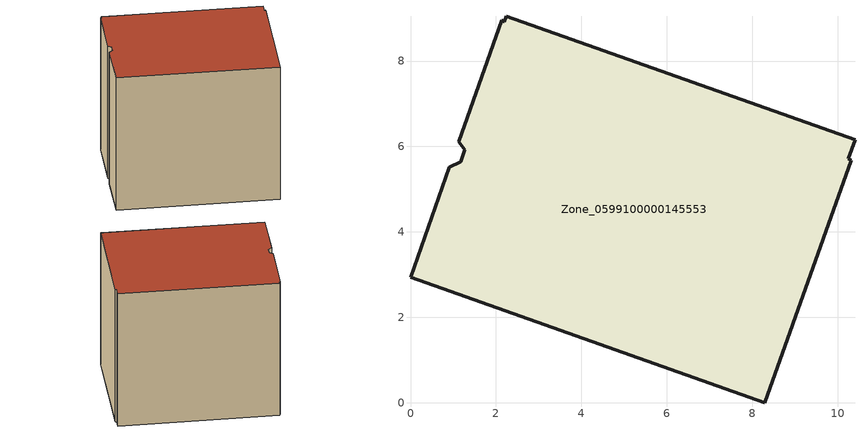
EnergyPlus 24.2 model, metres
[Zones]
Zone_0599100000145553
 floor ground (C_G): 10.41,6.16 10.25,5.71 10.32,5.68 8.3,0 0,2.94 0.91,5.51 1.18,5.64 1.26,5.92 1.13,6.11 2.14,8.95 2.2,8.93 2.24,9.05 z0.44
 wall outside (C_F): 8.3,0 10.32,5.68 10.25,5.71 10.41,6.16 2.24,9.05 2.2,8.93 2.14,8.95 1.13,6.11 1.26,5.92 1.18,5.64 0.91,5.51 0,2.94 8.3,0 z0.44:8.56
 roof outside (C_R): 10.25,5.71 10.41,6.16 2.24,9.05 2.2,8.93 2.14,8.95 1.13,6.11 1.26,5.92 1.18,5.64 0.91,5.51 0,2.94 8.3,0 10.32,5.68 z8.56
[BUILDING]
Pand.0599100000145553: North Axis=0; Terrain=City; Loads Convergence Tolerance Value=0.04; Temperature Convergence Tolerance Value=0.4; Solar Distribution=FullExterior; Maximum Number of Warmup Days=25; Minimum Number of Warmup Days=1
[Site:Location]
Rotterdam.The.Hague.AP_ZH_NLD Design_Conditions: Latitude=51.96; Longitude=4.45; Time Zone=1; Elevation=-4.5
[SITE:GROUNDTEMPERATURE:BUILDINGSURFACE]
18, 18, 18, 18, 18, 18, 18, 18, 18, 18, 18, 18
[MATERIAL] Thermal Absorptance=0.9; Solar Absorptance=0.7; Visible Absorptance=0.7
Name | Roughness | Thickness | Conductivity | Density | Specific Heat
G.TI.1965-1974 | MediumSmooth | 0.15 | 0.882353 | 540 | 1210
F.TI.1965-1974 | Rough | 0.3 | 0.697674 | 1920 | 840
R.TI.1965-1974 | MediumRough | 0.2 | 0.232558 | 1500 | 1000
[CONSTRUCTION]
C_G: G.TI.1965-1974
C_F: F.TI.1965-1974
C_R: R.TI.1965-1974
[ZONE]
Zone_0599100000145553: Type=1; Multiplier=1; Ceiling Height=Autocalculate; Volume=Autocalculate; Floor Area=autocalculate; Part of Total Floor Area=Yes
[ZONEINFILTRATION:DESIGNFLOWRATE]
Infil_Zone_0599100000145553: Zone or ZoneList or Space or SpaceList=Zone_0599100000145553; Schedule=AlwaysOn; Design Flow Rate Calculation Method=Flow/Area; Flow Rate per Floor Area=0.003; Constant Term Coefficient=1; Temperature Term Coefficient=0; Velocity Term Coefficient=0; Velocity Squared Term Coefficient=0
[HVACTEMPLATE:ZONE:IDEALLOADSAIRSYSTEM]
Zone_0599100000145553: Maximum Heating Supply Air Temperature=50; Minimum Cooling Supply Air Temperature=13; Maximum Heating Supply Air Humidity Ratio=0.0156; Minimum Cooling Supply Air Humidity Ratio=0.0077; Heating Limit=NoLimit; Cooling Limit=NoLimit; Dehumidification Control Type=ConstantSensibleHeatRatio; Cooling Sensible Heat Ratio=0.7; Dehumidification Setpoint=60; Humidification Control Type=None; Humidification Setpoint=30; Outdoor Air Method=None; Outdoor Air Flow Rate per Person=0.00944; Outdoor Air Flow Rate per Zone Floor Area=0; Outdoor Air Flow Rate per Zone=0; Demand Controlled Ventilation Type=None; Outdoor Air Economizer Type=NoEconomizer; Heat Recovery Type=None; Sensible Heat Recovery Effectiveness=0.7; Latent Heat Recovery Effectiveness=0.65
[ZONECONTROL:THERMOSTAT]
ThermostatControl_Zone_0599100000145553: Zone or ZoneList=Zone_0599100000145553; Control Type Schedule=DualSetpointControlType; Control 1=Thermostat_Zone_0599100000145553; Temperature Difference Between Cutout And Setpoint=0
[THERMOSTATSETPOINT:DUALSETPOINT]
Thermostat_Zone_0599100000145553: Heating Setpoint Temperature Schedule=HeatingSetpoint_Zone_0599100000145553; Cooling Setpoint Temperature Schedule=CoolingSetpoint_Zone_0599100000145553
[SCHEDULE:COMPACT]
HeatingSetpoint_Zone_0599100000145553: Through: 12/31, For: AllDays, Until: 24:00, 21
CoolingSetpoint_Zone_0599100000145553: Through: 12/31, For: AllDays, Until: 24:00, 24
DualSetpointControlType: Through: 12/31, For: AllDays, Until: 24:00, 4
AlwaysOn: Through: 12/31, For: AllDays, Until: 24:00, 1
